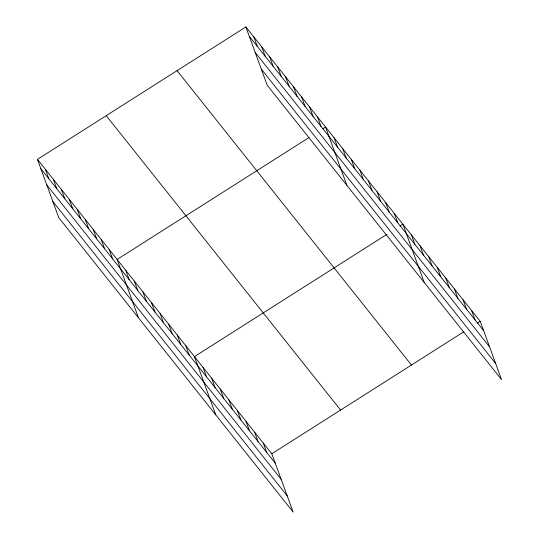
<?xml version="1.0" encoding="UTF-8"?>
<svg xmlns="http://www.w3.org/2000/svg" width="539" height="539" viewBox="0 0 539 539"><rect width="100%" height="100%" fill="white"/><g stroke="black" fill="none" stroke-linecap="round" stroke-linejoin="round"><path stroke-width="0.81" d="M37.44 159.369L271.804 453.764L293.135 512.05L58.771 217.655L37.44 159.369L245.865 26.95L480.229 321.345L501.56 379.631L267.196 85.236L245.865 26.95M309.042 137.533L117.125 259.461L138.456 317.747M322.794 128.794L325.549 127.042L346.88 185.335M387.069 234.243L194.464 356.609L215.795 414.902M400.133 225.942L402.889 224.197L424.22 282.483M271.804 453.764L463.722 331.835M477.473 323.097L480.229 321.345M249.294 36.322L483.658 330.717M255.203 52.465L489.567 346.86M261.287 69.093L495.651 363.495M177.082 70.649L411.446 365.044M106.223 115.669L340.587 410.064M40.87 168.741L275.234 463.136M46.778 184.884L281.142 479.279M52.862 201.512L287.226 495.907M471.632 310.552L475.061 319.923M463.041 299.758L466.471 309.13M454.444 288.965L457.88 298.337M445.854 278.171L449.283 287.543M437.264 267.371L440.693 276.75M428.667 256.577L432.096 265.949M420.076 245.784L423.506 255.156M411.479 234.991L414.909 244.362M394.292 213.404L397.721 222.775M385.702 202.603L389.131 211.982M377.105 191.81L380.541 201.188M368.514 181.016L371.944 190.388M359.924 170.223L363.353 179.595M351.327 159.429L354.756 168.801M342.737 148.636L346.166 158.008M334.14 137.843L337.569 147.214M317.579 117.037L321.008 126.409M309.608 107.025L313.038 116.397M301.645 97.013L305.074 106.392M293.674 87.008L297.104 96.38M285.704 76.996L289.133 86.368M277.74 66.991L281.169 76.363M269.769 56.979L273.199 66.351M261.799 46.967L265.228 56.339M253.835 36.962L257.265 46.334M263.214 442.97L266.643 452.342M254.617 432.17L258.046 441.549M246.027 421.377L249.456 430.755M237.429 410.583L240.866 419.955M228.839 399.79L232.269 409.162M220.249 388.996L223.678 398.368M211.652 378.203L215.081 387.575M203.062 367.409L206.491 376.781M185.874 345.816L189.304 355.188M177.277 335.022L180.706 344.394M168.687 324.229L172.116 333.601M160.09 313.435L163.526 322.807M151.499 302.642L154.929 312.014M142.909 291.842L146.338 301.22M134.312 281.048L137.741 290.427M125.722 270.255L129.151 279.626M109.161 249.449L112.59 258.828M101.191 239.444L104.62 248.816M93.22 229.432L96.649 238.804M85.25 219.42L88.686 228.799M77.286 209.415L80.715 218.787M69.315 199.403L72.745 208.775M61.345 189.398L64.781 198.77M53.381 179.386L56.811 188.758M45.411 169.374L48.84 178.753"/></g></svg>
